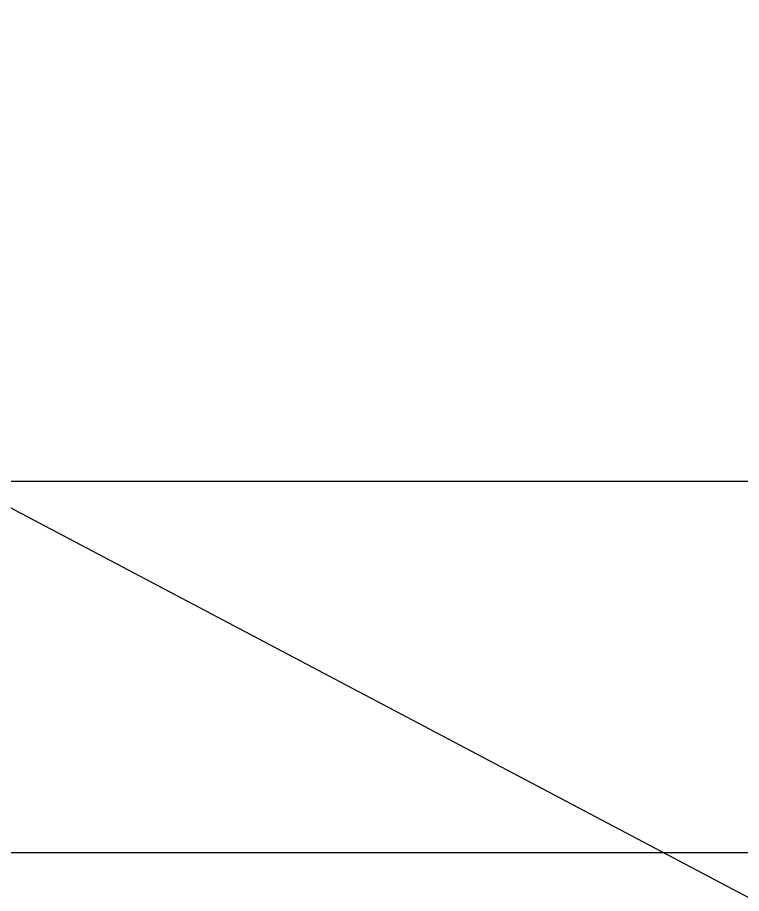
# Model space of a CAD drawing. Header units: inches. Extents: x -5142662 to -4941318, y -3361958 to -3160563.
# Drawn here: x -5042002.43 to -5041992.69, y -3261310.04 to -3261298.24 of the extents above; entities that cross this region are included whole.
import ezdxf

# ---------------------------------------------------------------- set-up
doc = ezdxf.new("R2010")
doc.units = ezdxf.units.IN
doc.header["$LTSCALE"] = 2
doc.header["$MEASUREMENT"] = 0
doc.layers.add('DIM', color=5, linetype='CONTINUOUS')
doc.layers.add('WAll', color=20, linetype='CONTINUOUS')
doc.layers.add('REN', color=242, linetype='CONTINUOUS', lineweight=30)
doc.layers.add('TEXT', color=181, linetype='CONTINUOUS', lineweight=25)
doc.styles.get("Standard").update_dxf_attribs({"font": 'ARIALN.TTF'})
doc.dimstyles.get("Standard").update_dxf_attribs({"dimtxt": 0.18, "dimasz": 0.18, "dimexe": 0.18, "dimexo": 0.0625, "dimgap": 0.09, "dimtad": 0, "dimtih": 1, "dimtoh": 1, "dimdec": 4, "dimzin": 0, "dimdsep": 46, "dimtxsty": 'Standard', "dimcen": 0.09, "dimadec": 0, "dimazin": 0, "dimtfac": 1, "dimtdec": 4, "dimtofl": 0, "dimtmove": 0, "dimatfit": 3, "dimfxl": 1, "dimtolj": 1, "dimtzin": 0, "dimarcsym": 0})

# ---------------------------------------------------------------- blocks, each defined once
blk = doc.blocks.new('JGKJFKFNF')
at = {"layer": 'REN', "lineweight": 30, "ltscale": 0.75}
blk.add_line((137114.31, -31684.388), (137076.31, -31684.388), dxfattribs=at)
at = {"layer": 'TEXT'}
blk.add_lwpolyline([(137071.31, -31591.32), (137119.31, -31591.32), (137119.31, -31689.388), (137071.31, -31689.388)], close=True, dxfattribs=at)
at = {"layer": 'DIM'}
blk.add_leader([(137079.578, -31683.078), (137114.896, -31701.733), (137156.85, -31701.733)], dimstyle='Standard', override={"dimasz": 2, "dimgap": 2}, dxfattribs=at)

msp = doc.modelspace()

# ---------------------------------------------------------------- block references
at = {"layer": 'WAll'}
msp.add_blockref('JGKJFKFNF', (-5179085.259, -3229620.101), dxfattribs=at)

doc.saveas('drawing.dxf')
